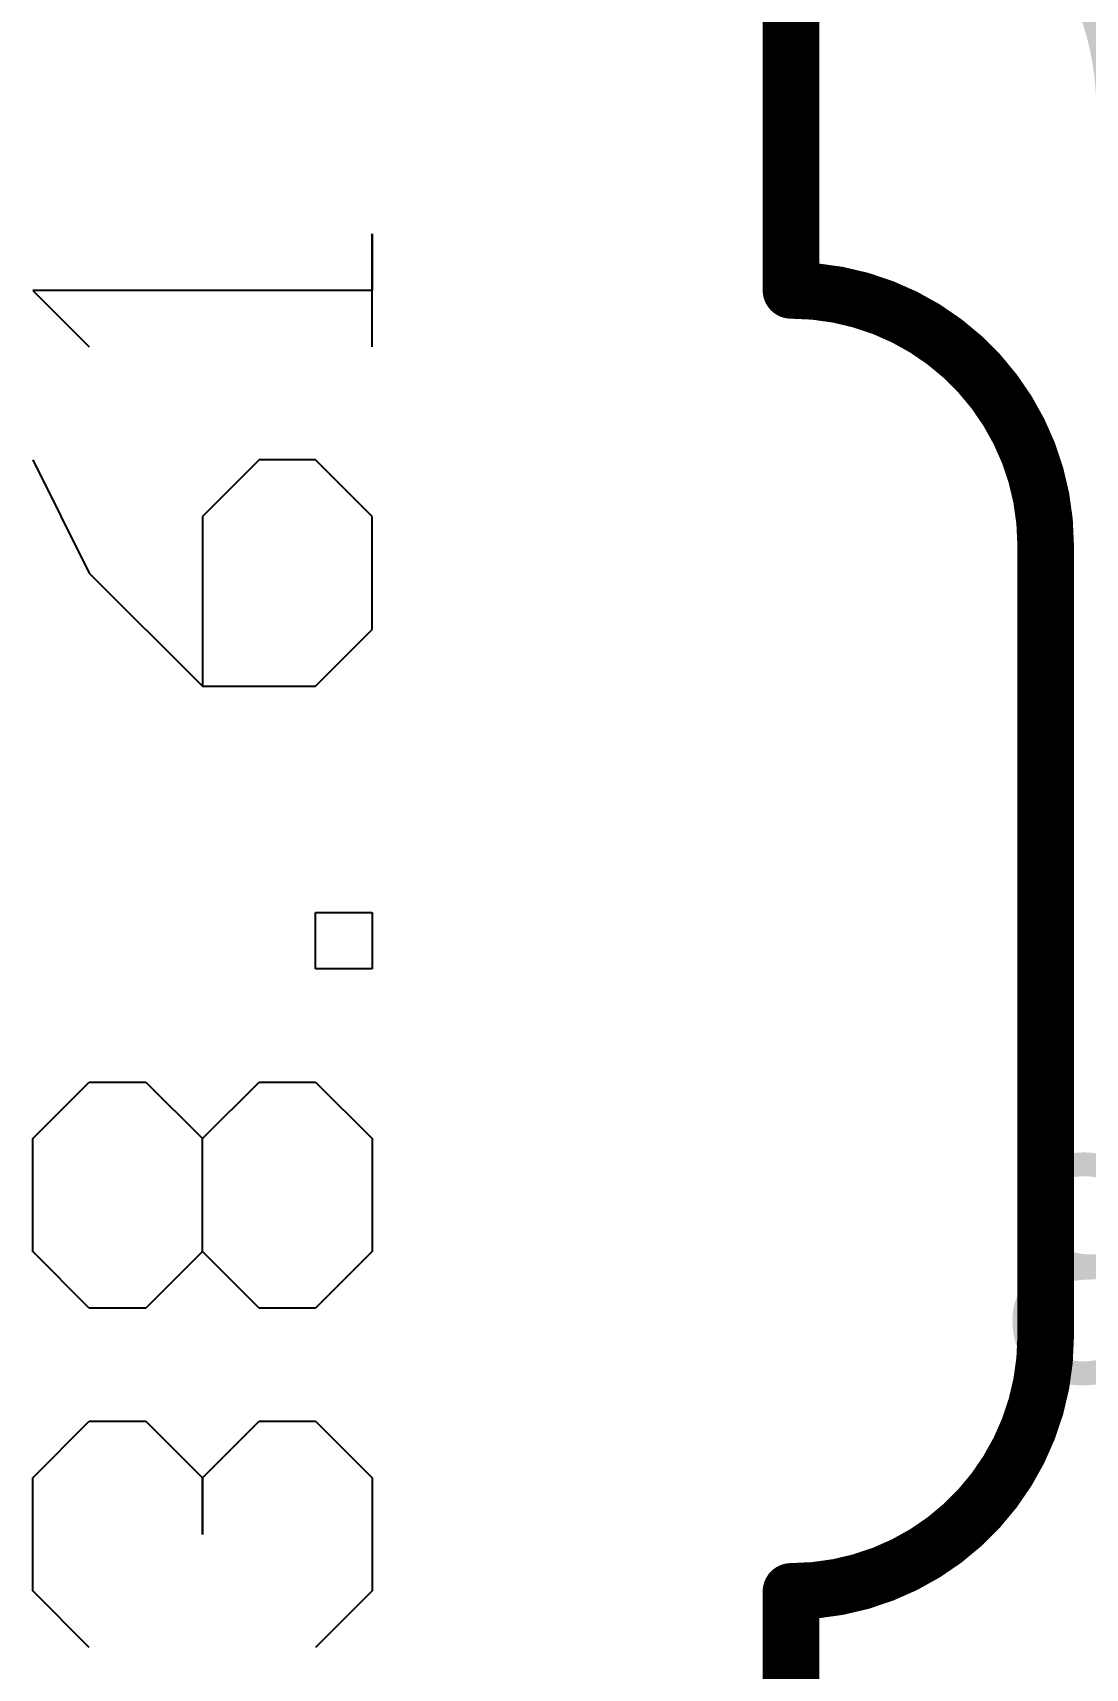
# Model space of a CAD drawing. Header units: millimetres. Extents: x 1.22 to 4.12, y 1.17 to 3.21.
# Drawn here: x 1.236 to 1.422, y 1.7684 to 2.0576 of the extents above; entities that cross this region are included whole.
import ezdxf

# ---------------------------------------------------------------- set-up
doc = ezdxf.new("R2010")
doc.units = ezdxf.units.MM
doc.header["$MEASUREMENT"] = 0
for name, color, linetype in [('BottomOverlay', 54, 'Continuous'), ('Mechanical1', 6, 'Continuous'), ('Mechanical2', 216, 'Continuous')]:
    doc.layers.add(name, color=color, linetype=linetype)

msp = doc.modelspace()

# ---------------------------------------------------------------- linework, layer by layer
at = {"layer": 'Mechanical1'}
for p, q in [((1.29599, 2.00201), (1.29599, 2.022)), ((1.29599, 2.022), (1.29599, 2.01201)), ((1.29599, 2.01201), (1.23601, 2.01201)), ((1.23601, 2.01201), (1.24601, 2.00201)), ((1.23601, 1.98202), (1.24601, 1.96202)), ((1.276, 1.98202), (1.266, 1.97202)), ((1.28599, 1.98202), (1.276, 1.98202)), ((1.29599, 1.97202), (1.28599, 1.98202)), ((1.266, 1.97202), (1.266, 1.94203)), ((1.29599, 1.95203), (1.29599, 1.97202)), ((1.24601, 1.96202), (1.266, 1.94203)), ((1.28599, 1.94203), (1.29599, 1.95203)), ((1.266, 1.94203), (1.28599, 1.94203)), ((1.28599, 1.89205), (1.28599, 1.90204)), ((1.28599, 1.90204), (1.29599, 1.90204)), ((1.29599, 1.90204), (1.29599, 1.89205)), ((1.29599, 1.89205), (1.28599, 1.89205)), ((1.23601, 1.86206), (1.24601, 1.87205)), ((1.24601, 1.87205), (1.256, 1.87205)), ((1.256, 1.87205), (1.266, 1.86206)), ((1.266, 1.86206), (1.276, 1.87205)), ((1.276, 1.87205), (1.28599, 1.87205)), ((1.28599, 1.87205), (1.29599, 1.86206)), ((1.23601, 1.84206), (1.23601, 1.86206)), ((1.266, 1.84206), (1.266, 1.86206)), ((1.29599, 1.86206), (1.29599, 1.84206)), ((1.24601, 1.83207), (1.23601, 1.84206)), ((1.266, 1.84206), (1.256, 1.83207)), ((1.276, 1.83207), (1.266, 1.84206)), ((1.29599, 1.84206), (1.28599, 1.83207)), ((1.256, 1.83207), (1.24601, 1.83207)), ((1.28599, 1.83207), (1.276, 1.83207)), ((1.23601, 1.80208), (1.24601, 1.81207)), ((1.24601, 1.81207), (1.256, 1.81207)), ((1.256, 1.81207), (1.266, 1.80208)), ((1.266, 1.80208), (1.276, 1.81207)), ((1.276, 1.81207), (1.28599, 1.81207)), ((1.28599, 1.81207), (1.29599, 1.80208)), ((1.23601, 1.78208), (1.23601, 1.80208)), ((1.266, 1.80208), (1.266, 1.79208)), ((1.266, 1.79208), (1.266, 1.80208)), ((1.29599, 1.80208), (1.29599, 1.78208)), ((1.24601, 1.77209), (1.23601, 1.78208)), ((1.29599, 1.78208), (1.28599, 1.77209))]:
    msp.add_line(p, q, dxfattribs=at)
at = {"layer": 'Mechanical2', "const_width": 0.01}
for points in [[(1.37, 2.012), (1.37, 2.102)], [(1.415, 1.827), (1.415, 1.967)], [(1.37, 1.692), (1.37, 1.782)]]:
    msp.add_lwpolyline(points, dxfattribs=at)
at = {"layer": 'Mechanical2', "const_width": 0.005}
for points in [[(1.3675, 2.012, 1), (1.3725, 2.012, 1)], [(1.3675, 2.012, 1), (1.3725, 2.012, 1)], [(1.4125, 1.967, 1), (1.4175, 1.967, 1)], [(1.4125, 1.967, 1), (1.4175, 1.967, 1)], [(1.4125, 1.827, 1), (1.4175, 1.827, 1)], [(1.4125, 1.827, 1), (1.4175, 1.827, 1)], [(1.3675, 1.782, 1), (1.3725, 1.782, 1)], [(1.3675, 1.782, 1), (1.3725, 1.782, 1)]]:
    msp.add_lwpolyline(points, format="xyb", close=True, dxfattribs=at)
at = {"layer": 'Mechanical2', "const_width": 0.01}
for points in [[(1.37, 2.012, -0.414214), (1.415, 1.967)], [(1.415, 1.827, -0.414214), (1.37, 1.782)]]:
    msp.add_lwpolyline(points, format="xyb", dxfattribs=at)

# ---------------------------------------------------------------- texts
at = {"layer": 'BottomOverlay', "text_generation_flag": 2}
for s, p in [('R7', (1.477, 2.044)), ('R13', (1.50491, 1.819))]:
    msp.add_text(s, height=0.04, dxfattribs=at).set_placement(p)

doc.saveas('drawing.dxf')
